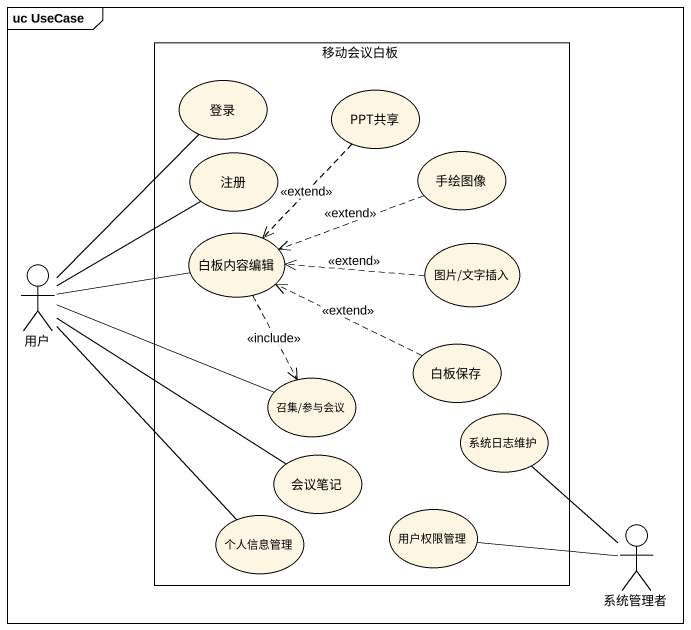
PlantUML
@startuml
mainframe uc UseCase
rectangle 移动会议白板 {
  usecase 登录
  usecase PPT共享
  usecase 注册
  usecase 手绘图像
  usecase 白板内容编辑
  usecase "图片/文字插入" as 图片_文字插入
  usecase 白板保存
  usecase "召集/参与会议" as 召集_参与会议
  usecase 会议笔记
  usecase 系统日志维护
  usecase 个人信息管理
  usecase 用户权限管理
}
actor 用户
actor 系统管理者
PPT共享 ..> 白板内容编辑 : <<extend>>
手绘图像 .left.> 白板内容编辑 : <<extend>>
白板内容编辑 ..> 召集_参与会议 : <<include>>
图片_文字插入 .left.> 白板内容编辑 : <<extend>>
用户 -up- 登录
用户 -up- 注册
用户 -right- 白板内容编辑
用户 -right- 召集_参与会议
用户 -right- 会议笔记
用户 -- 个人信息管理
白板保存 .left.> 白板内容编辑 : <<extend>>
系统管理者 -up- 系统日志维护
系统管理者 -left- 用户权限管理
@enduml
